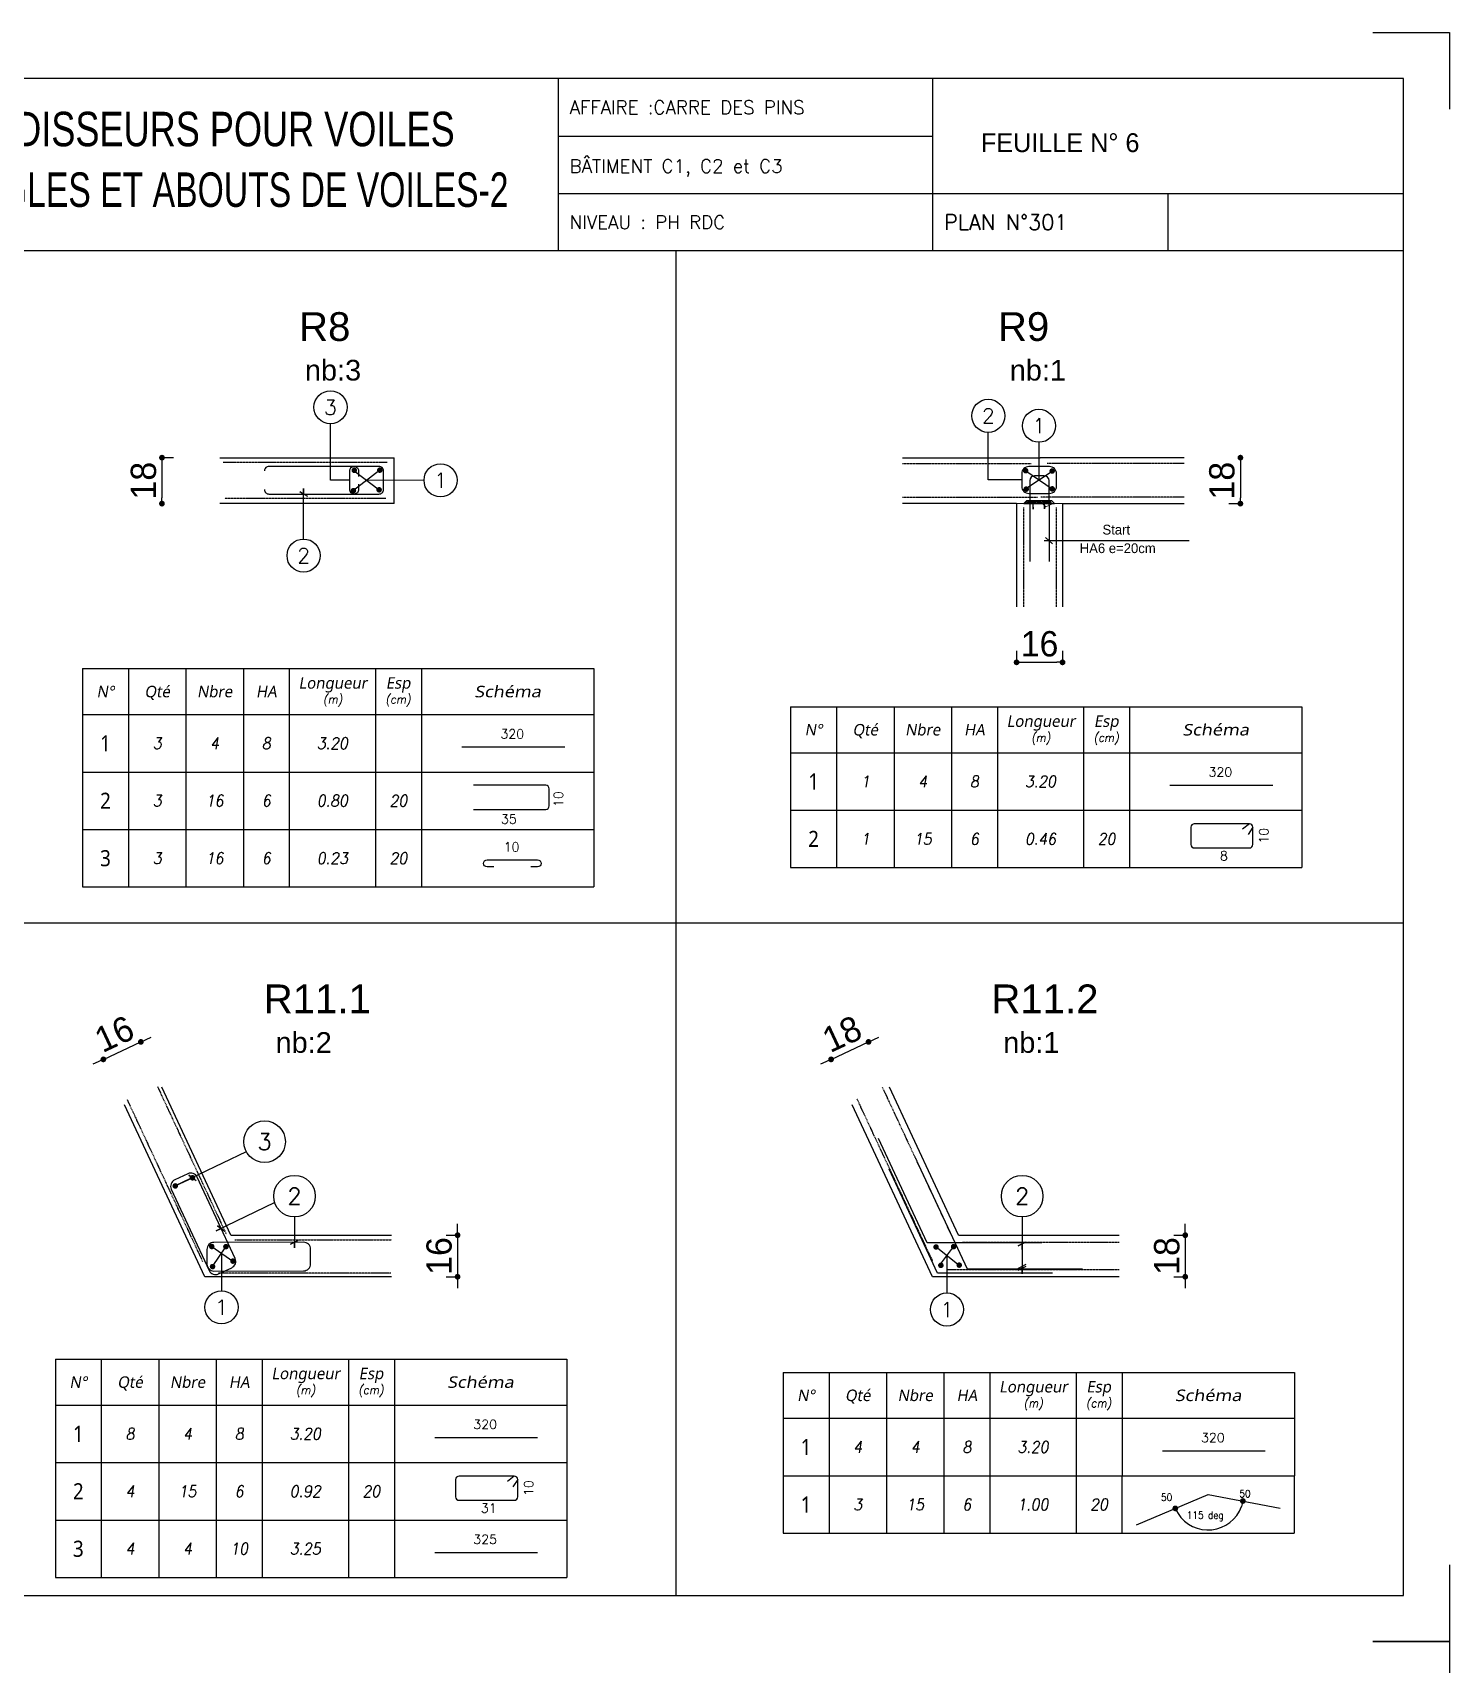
# Model space of a CAD drawing. Header units: metres. Extents: x -5618 to 118954, y -306 to 4637.
# Drawn here: x 1687 to 2303, y 2477 to 3187 of the extents above; entities that cross this region are included whole.
import ezdxf
from ezdxf.enums import TextEntityAlignment as Align

# ---------------------------------------------------------------- set-up
doc = ezdxf.new("R2010")
doc.units = ezdxf.units.M
doc.linetypes.add('STRICHPUNKT2_S11', pattern=[0.9, 0.7, -0.1, 0, -0.1])
for name, color, linetype in [('7', 7, 'Continuous'), ('COTATION', 1, 'Continuous'), ('GO-CARTOUCHE', 7, 'Continuous'), ('GO-COTATION', 1, 'Continuous'), ('GO-FER-HA', 140, 'Continuous'), ('GO-TEXTE', 9, 'Continuous'), ('GO-TEXTE-FER', 3, 'Continuous'), ('préfa v', 2, 'Continuous'), ('STR_COTATION', 1, 'Continuous'), ('STR_VOI-POT', 6, 'Continuous')]:
    doc.layers.add(name, color=color, linetype=linetype)
doc.layers.add('STR_AXES', color=4, linetype='STRICHPUNKT2_S11', lineweight=25)
doc.styles.add('ARIAL', font='ARIAL.TTF')
doc.styles.add('Lucida', font='LSANSI.TTF')
doc.styles.add('schéma', font='simplex.shx')
doc.styles.add('Tableau', font='romans.shx', dxfattribs={"width": 0.9, "oblique": 10})
doc.styles.add('Tableau2', font='trebuc.TTF', dxfattribs={"width": 0.9, "oblique": 10})
doc.styles.add('TEXTE', font='romans.shx')
doc.styles.add('TEXTEBA', font='ARIAL.TTF')
doc.dimstyles.new('COUPE-20', dxfattribs={"dimscale": 0.5, "dimtxt": 22, "dimasz": 5, "dimexe": 0.05, "dimexo": 0, "dimgap": 5, "dimtad": 1, "dimdec": 0, "dimdsep": 46, "dimtxsty": 'Standard', "dimblk1": 'DOT', "dimblk2": 'DOT', "dimsah": 1, "dimcen": 0, "dimdle": 150, "dimclrd": 1, "dimclre": 1, "dimclrt": 7, "dimadec": 0, "dimazin": 0, "dimtfac": 1, "dimtdec": 0, "dimtix": 1, "dimtmove": 2, "dimatfit": 3, "dimldrblk": 'DOT', "dimfxl": 0, "dimtvp": 1, "dimtolj": 1, "dimtzin": 0, "dimarcsym": 0})

# ---------------------------------------------------------------- blocks, each defined once
blk = doc.blocks.new('_DOT')
at = {"color": 0, "linetype": 'ByBlock'}
blk.add_line((-0.5, 0), (-1, 0), dxfattribs=at)
at = {"color": 0, "linetype": 'ByBlock', "const_width": 0.5}
blk.add_lwpolyline([(-0.25, 0, 1), (0.25, 0, 1)], format="xyb", close=True, dxfattribs=at)
blk = doc.blocks.new('*D1433')
at = {"layer": 'COTATION', "color": 1, "lineweight": -2}
for p, q in [((1748.21, 3002.36), (1743.18, 3002.36)), ((1743.21, 2999.86), (1743.21, 2984.86)), ((1744.01, 2982.36), (1743.18, 2982.36))]:
    blk.add_line(p, q, dxfattribs=at)
at = {"layer": 'DEFPOINTS', "color": 0, "lineweight": -3}
for p in [(1768.46, 3002.36), (1743.21, 2982.36), (1768.46, 2982.36, -152.09)]:
    blk.add_point(p, dxfattribs=at)
at = {"layer": 'COTATION', "color": 1, "lineweight": -2, "xscale": 2.5, "yscale": 2.5, "zscale": 2.5}
for p, rotation in [((1743.21, 3002.36), 90), ((1743.21, 2982.36), 270)]:
    blk.add_blockref('_DOT', p, dxfattribs=dict(at, rotation=rotation))
at = {"layer": 'COTATION', "color": 7, "insert": (1735.21, 2992.36), "char_height": 11, "attachment_point": 5, "rotation": 90}
blk.add_mtext('\\A1;18', dxfattribs=at)
blk = doc.blocks.new('U')
at = {"layer": 'GO-TEXTE-FER'}
for p, q in [((0, 0), (0, -1)), ((0, 0), (8.9, 0)), ((0.8, 0), (0.8, -1)), ((1.8, 0), (1.8, -1)), ((2.8, 0), (2.8, -1)), ((3.6, 0), (3.6, -1)), ((5.1, 0), (5.1, -1)), ((5.9, 0), (5.9, -1)), ((8.9, 0), (8.9, -1)), ((0, -1), (8.9, -1))]:
    blk.add_line(p, q, dxfattribs=at)
at = {"layer": 'GO-TEXTE-FER', "color": 1}
blk.add_lwpolyline([(6.803, -0.65), (8.063, -0.65, 0.414214), (8.123, -0.59), (8.123, -0.29, 0.414214), (8.063, -0.23), (6.803, -0.23)], format="xyb", dxfattribs=at)
at = {"layer": 'GO-TEXTE-FER', "color": 1, "style": 'Tableau'}
blk.add_attdef('Largeur', text='', height=0.16, rotation=90, dxfattribs=at).set_placement((8.284, -0.472), align=Align.MIDDLE_CENTER)
at = {"layer": 'GO-TEXTE-FER', "style": 'Tableau2', "width": 0.9}
blk.add_attdef('NUMERO', text='', height=0.28, dxfattribs=at).set_placement((0.4, -0.5), align=Align.MIDDLE_CENTER)
at = {"layer": 'GO-TEXTE-FER', "style": 'Tableau', "oblique": 10, "width": 0.9}
for tag, p in [('QUANTITE', (1.3, -0.5)), ('NOMBRE', (2.3, -0.5)), ('NUANCE', (3.2, -0.5)), ('LONGUEUR', (4.35, -0.5)), ('ESPACEMENTS', (5.5, -0.5))]:
    blk.add_attdef(tag, text='', height=0.2, dxfattribs=at).set_placement(p, align=Align.MIDDLE_CENTER)
at = {"layer": 'GO-TEXTE-FER', "color": 1, "style": 'Tableau'}
blk.add_attdef('Longueur', text='', height=0.16, dxfattribs=at).set_placement((7.422, -0.819), align=Align.MIDDLE_CENTER)
blk = doc.blocks.new('Désignation')
at = {"layer": 'GO-TEXTE-FER'}
for p, q in [((0, 0.8), (8.9, 0.8)), ((0, 0.8), (0, 0)), ((0.8, 0.8), (0.8, 0)), ((1.8, 0.8), (1.8, 0)), ((2.8, 0.8), (2.8, 0)), ((3.6, 0.8), (3.6, 0)), ((5.1, 0.8), (5.1, 0)), ((5.9, 0.8), (5.9, 0)), ((8.9, 0.8), (8.9, 0)), ((0, 0), (8.9, 0))]:
    blk.add_line(p, q, dxfattribs=at)
at = {"layer": 'GO-TEXTE-FER', "style": 'Tableau2', "oblique": 10}
for s, p in [('Longueur', (4.356, 0.55)), ('Esp', (5.494, 0.55)), ('N°', (0.4, 0.4)), ('Qté', (1.3, 0.4)), ('Nbre', (2.3, 0.4)), ('HA', (3.2, 0.4))]:
    blk.add_text(s, height=0.2, dxfattribs=at).set_placement(p, align=Align.MIDDLE_CENTER)
at = {"layer": 'GO-TEXTE-FER', "color": 7, "style": 'Tableau', "oblique": 10, "width": 0.9}
for s, p in [('(m)', (4.356, 0.265)), ('(cm)', (5.494, 0.265))]:
    blk.add_text(s, height=0.15, dxfattribs=at).set_placement(p, align=Align.MIDDLE_CENTER)
at = {"layer": 'GO-TEXTE-FER', "style": 'Tableau2', "oblique": 10, "width": 1.2}
blk.add_text('Schéma', height=0.2, dxfattribs=at).set_placement((7.4, 0.4), align=Align.MIDDLE_CENTER)
blk = doc.blocks.new('Epingle')
at = {"layer": 'GO-TEXTE-FER'}
for p, q in [((0, 0), (0, -1)), ((0, 0), (8.9, 0)), ((0.8, 0), (0.8, -1)), ((1.8, 0), (1.8, -1)), ((2.8, 0), (2.8, -1)), ((3.6, 0), (3.6, -1)), ((5.1, 0), (5.1, -1)), ((5.9, 0), (5.9, -1)), ((8.9, 0), (8.9, -1)), ((0, -1), (8.9, -1))]:
    blk.add_line(p, q, dxfattribs=at)
at = {"layer": 'GO-TEXTE-FER', "color": 1}
blk.add_lwpolyline([(7.162, -0.65), (7.042, -0.65, -1), (7.042, -0.53), (7.922, -0.53, -1), (7.922, -0.65), (7.802, -0.65)], format="xyb", dxfattribs=at)
at = {"layer": 'GO-TEXTE-FER', "color": 1, "style": 'Tableau'}
blk.add_attdef('Longueur', text='', height=0.16, dxfattribs=at).set_placement((7.469, -0.303), align=Align.MIDDLE_CENTER)
at = {"layer": 'GO-TEXTE-FER', "style": 'Tableau2', "width": 0.9}
blk.add_attdef('NUMERO', text='', height=0.28, dxfattribs=at).set_placement((0.4, -0.5), align=Align.MIDDLE_CENTER)
at = {"layer": 'GO-TEXTE-FER', "style": 'Tableau', "oblique": 10, "width": 0.9}
for tag, p in [('QUANTITE', (1.3, -0.5)), ('NOMBRE', (2.3, -0.5)), ('NUANCE', (3.2, -0.5)), ('LONGUEUR', (4.35, -0.5)), ('ESPACEMENTS', (5.5, -0.5))]:
    blk.add_attdef(tag, text='', height=0.2, dxfattribs=at).set_placement(p, align=Align.MIDDLE_CENTER)
blk = doc.blocks.new('Barre libre')
at = {"layer": 'GO-TEXTE-FER'}
for p, q in [((0, 0), (0, -1)), ((0, 0), (8.9, 0)), ((0.8, 0), (0.8, -1)), ((1.8, 0), (1.8, -1)), ((2.8, 0), (2.8, -1)), ((3.6, 0), (3.6, -1)), ((5.1, 0), (5.1, -1)), ((5.9, 0), (5.9, -1)), ((8.9, 0), (8.9, -1)), ((0, -1), (8.9, -1))]:
    blk.add_line(p, q, dxfattribs=at)
at = {"layer": 'GO-TEXTE-FER', "color": 1}
blk.add_line((6.603, -0.563), (8.394, -0.563), dxfattribs=at)
at = {"layer": 'GO-TEXTE-FER', "color": 1, "style": 'Tableau'}
blk.add_attdef('Longueur', text='', height=0.16, dxfattribs=at).set_placement((7.481, -0.336), align=Align.MIDDLE_CENTER)
at = {"layer": 'GO-TEXTE-FER', "style": 'Tableau2', "width": 0.9}
blk.add_attdef('NUMERO', text='', height=0.28, dxfattribs=at).set_placement((0.4, -0.5), align=Align.MIDDLE_CENTER)
at = {"layer": 'GO-TEXTE-FER', "style": 'Tableau', "oblique": 10, "width": 0.9}
for tag, p in [('QUANTITE', (1.3, -0.5)), ('NOMBRE', (2.3, -0.5)), ('NUANCE', (3.2, -0.5)), ('LONGUEUR', (4.35, -0.5)), ('ESPACEMENTS', (5.5, -0.5))]:
    blk.add_attdef(tag, text='', height=0.2, dxfattribs=at).set_placement(p, align=Align.MIDDLE_CENTER)
blk = doc.blocks.new('*D1396')
at = {"layer": 'COTATION', "color": 1, "lineweight": -2}
for p, q in [((2115.09, 2918.32), (2115.09, 2913.29)), ((2135.09, 2918.32), (2135.09, 2913.29)), ((2117.59, 2913.32), (2132.59, 2913.32))]:
    blk.add_line(p, q, dxfattribs=at)
at = {"layer": 'DEFPOINTS', "color": 0, "lineweight": -3}
for p in [(2115.09, 2937.45), (2135.09, 2937.45), (2135.09, 2913.32)]:
    blk.add_point(p, dxfattribs=at)
at = {"layer": 'COTATION', "color": 1, "lineweight": -2, "xscale": 2.5, "yscale": 2.5, "zscale": 2.5, "rotation": 180}
blk.add_blockref('_DOT', (2115.09, 2913.32), dxfattribs=at)
at = {"layer": 'COTATION', "color": 1, "lineweight": -2, "xscale": 2.5, "yscale": 2.5, "zscale": 2.5}
blk.add_blockref('_DOT', (2135.09, 2913.32), dxfattribs=at)
at = {"layer": 'COTATION', "color": 7, "insert": (2125.09, 2921.32), "char_height": 11, "attachment_point": 5}
blk.add_mtext('\\A1;16', dxfattribs=at)
blk = doc.blocks.new('Cadre')
at = {"layer": 'GO-TEXTE-FER'}
for p, q in [((0, 0), (0, -1)), ((0, 0), (8.9, 0)), ((0.8, 0), (0.8, -1)), ((1.8, 0), (1.8, -1)), ((2.8, 0), (2.8, -1)), ((3.6, 0), (3.6, -1)), ((5.1, 0), (5.1, -1)), ((5.9, 0), (5.9, -1)), ((8.9, 0), (8.9, -1)), ((0, -1), (8.9, -1))]:
    blk.add_line(p, q, dxfattribs=at)
at = {"layer": 'GO-TEXTE-FER', "color": 1}
for p, q in [((7.987, -0.237), (7.868, -0.328)), ((8.047, -0.297), (7.965, -0.422))]:
    blk.add_line(p, q, dxfattribs=at)
blk.add_lwpolyline([(6.967, -0.297), (6.967, -0.597, 0.414214), (7.027, -0.657), (7.987, -0.657, 0.414214), (8.047, -0.597), (8.047, -0.297, 0.414214), (7.987, -0.237), (7.027, -0.237, 0.414214)], format="xyb", close=True, dxfattribs=at)
at = {"layer": 'GO-TEXTE-FER', "color": 1, "style": 'Tableau'}
blk.add_attdef('Largeur', text='', height=0.16, rotation=90, dxfattribs=at).set_placement((8.237, -0.445), align=Align.MIDDLE_CENTER)
at = {"layer": 'GO-TEXTE-FER', "style": 'Tableau2', "width": 0.9}
blk.add_attdef('NUMERO', text='', height=0.28, dxfattribs=at).set_placement((0.4, -0.5), align=Align.MIDDLE_CENTER)
at = {"layer": 'GO-TEXTE-FER', "style": 'Tableau', "oblique": 10, "width": 0.9}
for tag, p in [('QUANTITE', (1.3, -0.5)), ('NOMBRE', (2.3, -0.5)), ('NUANCE', (3.2, -0.5)), ('LONGUEUR', (4.35, -0.5)), ('ESPACEMENTS', (5.5, -0.5))]:
    blk.add_attdef(tag, text='', height=0.2, dxfattribs=at).set_placement(p, align=Align.MIDDLE_CENTER)
at = {"layer": 'GO-TEXTE-FER', "color": 1, "style": 'Tableau'}
blk.add_attdef('Longueur', text='', height=0.16, dxfattribs=at).set_placement((7.542, -0.794), align=Align.MIDDLE_CENTER)
blk = doc.blocks.new('*D1438')
at = {"layer": 'DEFPOINTS', "color": 0, "lineweight": -3}
for p in [(2187.96, 3002.36, -306.69), (2187.96, 2982.36), (2212.47, 2982.36)]:
    blk.add_point(p, dxfattribs=at)
at = {"layer": 'STR_VOI-POT', "color": 1, "lineweight": -2}
for p, q in [((2212.09, 3002.36), (2212.49, 3002.36)), ((2212.47, 2999.86), (2212.47, 2984.86)), ((2207.47, 2982.36), (2212.49, 2982.36))]:
    blk.add_line(p, q, dxfattribs=at)
at = {"layer": 'STR_VOI-POT', "color": 1, "lineweight": -2, "xscale": 2.5, "yscale": 2.5, "zscale": 2.5}
for p, rotation in [((2212.47, 3002.36), 90), ((2212.47, 2982.36), 270)]:
    blk.add_blockref('_DOT', p, dxfattribs=dict(at, rotation=rotation))
at = {"layer": 'STR_VOI-POT', "color": 7, "insert": (2204.47, 2992.36), "char_height": 11, "attachment_point": 5, "rotation": 90}
blk.add_mtext('\\A1;18', dxfattribs=at)
blk = doc.blocks.new('Spécial')
at = {"layer": 'GO-TEXTE-FER'}
for p, q in [((0, 0), (0, -1)), ((0, 0), (8.9, 0)), ((0.8, 0), (0.8, -1)), ((1.8, 0), (1.8, -1)), ((2.8, 0), (2.8, -1)), ((3.6, 0), (3.6, -1)), ((5.1, 0), (5.1, -1)), ((5.9, 0), (5.9, -1)), ((8.9, 0), (8.9, -1)), ((0, -1), (8.9, -1))]:
    blk.add_line(p, q, dxfattribs=at)
at = {"layer": 'GO-TEXTE-FER', "style": 'Tableau2', "width": 0.9}
blk.add_attdef('NUMERO', text='', height=0.28, dxfattribs=at).set_placement((0.4, -0.5), align=Align.MIDDLE_CENTER)
at = {"layer": 'GO-TEXTE-FER', "style": 'Tableau', "oblique": 10, "width": 0.9}
for tag, p in [('QUANTITE', (1.3, -0.5)), ('NOMBRE', (2.3, -0.5)), ('NUANCE', (3.2, -0.5)), ('LONGUEUR', (4.35, -0.5)), ('ESPACEMENTS', (5.5, -0.5))]:
    blk.add_attdef(tag, text='', height=0.2, dxfattribs=at).set_placement(p, align=Align.MIDDLE_CENTER)
blk = doc.blocks.new('*D1442')
at = {"layer": 'COTATION', "color": 1, "lineweight": -2}
for p, q in [((2183.47, 2664.09), (2188.5, 2664.09)), ((2188.47, 2666.59), (2188.47, 2669.09)), ((2188.47, 2664.09), (2188.47, 2645.99)), ((2183.47, 2645.99), (2188.5, 2645.99)), ((2188.47, 2643.49), (2188.47, 2640.99))]:
    blk.add_line(p, q, dxfattribs=at)
at = {"layer": 'DEFPOINTS', "color": 0, "lineweight": -3}
for p in [(2159.66, 2664.09), (2159.66, 2645.99), (2188.47, 2645.99)]:
    blk.add_point(p, dxfattribs=at)
at = {"layer": 'COTATION', "color": 1, "lineweight": -2, "xscale": 2.5, "yscale": 2.5, "zscale": 2.5}
for p, rotation in [((2188.47, 2664.09), 270), ((2188.47, 2645.99), 90)]:
    blk.add_blockref('_DOT', p, dxfattribs=dict(at, rotation=rotation))
at = {"layer": 'COTATION', "color": 7, "insert": (2180.47, 2655.04), "char_height": 11, "attachment_point": 5, "rotation": 90}
blk.add_mtext('\\A1;18', dxfattribs=at)
blk = doc.blocks.new('*D1398')
at = {"layer": 'DEFPOINTS', "color": 0, "lineweight": -3, "ltscale": 4.5}
for p in [(2050.66, 2748.18), (2059.85, 2728.48), (2043.54, 2720.87)]:
    blk.add_point(p, dxfattribs=at)
at = {"layer": 'STR_COTATION', "color": 1, "lineweight": -2, "ltscale": 4.5}
for p, q in [((2034.35, 2740.58), (2050.66, 2748.18)), ((2050.68, 2748.14), (2050.65, 2748.21)), ((2052.93, 2749.24), (2055.19, 2750.3)), ((2034.37, 2740.53), (2034.34, 2740.6)), ((2032.08, 2739.52), (2029.82, 2738.46))]:
    blk.add_line(p, q, dxfattribs=at)
at = {"layer": 'STR_COTATION', "color": 1, "lineweight": -2, "ltscale": 4.5, "xscale": 2.5, "yscale": 2.5, "zscale": 2.5}
for p, rotation in [((2050.66, 2748.18), 205.0005274152623), ((2034.35, 2740.58), 25.00052741526234)]:
    blk.add_blockref('_DOT', p, dxfattribs=dict(at, rotation=rotation))
at = {"layer": 'STR_COTATION', "color": 7, "lineweight": -3, "ltscale": 4.5, "insert": (2039.12, 2751.63), "char_height": 11, "attachment_point": 5, "rotation": 25.00053}
blk.add_mtext('\\A1;18', dxfattribs=at)
blk = doc.blocks.new('*D1443')
at = {"layer": 'COTATION', "color": 1, "lineweight": -2}
for p, q in [((1866.84, 2664.09), (1871.86, 2664.09)), ((1871.84, 2666.59), (1871.84, 2669.09)), ((1871.84, 2664.09), (1871.84, 2645.99)), ((1866.84, 2645.99), (1871.86, 2645.99)), ((1871.84, 2643.49), (1871.84, 2640.99))]:
    blk.add_line(p, q, dxfattribs=at)
at = {"layer": 'DEFPOINTS', "color": 0, "lineweight": -3}
for p in [(1843.02, 2664.09), (1843.02, 2645.99), (1871.84, 2645.99)]:
    blk.add_point(p, dxfattribs=at)
at = {"layer": 'COTATION', "color": 1, "lineweight": -2, "xscale": 2.5, "yscale": 2.5, "zscale": 2.5}
for p, rotation in [((1871.84, 2664.09), 270), ((1871.84, 2645.99), 90)]:
    blk.add_blockref('_DOT', p, dxfattribs=dict(at, rotation=rotation))
at = {"layer": 'COTATION', "color": 7, "insert": (1863.84, 2655.04), "char_height": 11, "attachment_point": 5, "rotation": 90}
blk.add_mtext('\\A1;16', dxfattribs=at)
blk = doc.blocks.new('*D1399')
at = {"layer": 'DEFPOINTS', "color": 0, "lineweight": -3, "ltscale": 4.5}
for p in [(1734.03, 2748.18), (1743.22, 2728.48), (1726.9, 2720.87)]:
    blk.add_point(p, dxfattribs=at)
at = {"layer": 'STR_COTATION', "color": 1, "lineweight": -2, "ltscale": 4.5}
for p, q in [((1717.71, 2740.58), (1734.03, 2748.18)), ((1734.05, 2748.14), (1734.02, 2748.21)), ((1736.29, 2749.24), (1738.56, 2750.3)), ((1717.73, 2740.53), (1717.7, 2740.6)), ((1715.45, 2739.52), (1713.18, 2738.46))]:
    blk.add_line(p, q, dxfattribs=at)
at = {"layer": 'STR_COTATION', "color": 1, "lineweight": -2, "ltscale": 4.5, "xscale": 2.5, "yscale": 2.5, "zscale": 2.5}
for p, rotation in [((1734.03, 2748.18), 205.0005274152623), ((1717.71, 2740.58), 25.00052741526234)]:
    blk.add_blockref('_DOT', p, dxfattribs=dict(at, rotation=rotation))
at = {"layer": 'STR_COTATION', "color": 7, "lineweight": -3, "ltscale": 4.5, "insert": (1722.49, 2751.63), "char_height": 11, "attachment_point": 5, "rotation": 25.00053}
blk.add_mtext('\\A1;16', dxfattribs=at)

msp = doc.modelspace()

# ---------------------------------------------------------------- hatches: boundary and pattern name
at = {"layer": 'GO-FER-HA'}
h = msp.add_hatch(dxfattribs=at)
h.set_pattern_fill('ANSI31', color=9, scale=4.218928, angle=-540, style=0)
h.set_pattern_definition([(45, (-36066.0624, -271956.1415), (-0.3729040775, 0.3729040775), [])])
h.paths.add_polyline_path([(2130.83, 2982.36), (2129.43, 2983.77), (2128.3, 2983.77), (2128.3, 2982.36)])
h.paths.add_polyline_path([(2128.3, 2982.36), (2128.3, 2983.77), (2126.11, 2983.77), (2126.25, 2982.36)])
h.paths.add_polyline_path([(2125.88, 2982.36), (2126.1, 2983.77), (2119.32, 2983.77), (2119.46, 2982.36)])
h.paths.add_polyline_path([(2119.26, 2983.45), (2118.18, 2982.36), (2119.17, 2982.36)])

# ---------------------------------------------------------------- linework, layer by layer
for p, q in [((1915.59, 3167.28), (1915.59, 3092.34)), ((2078.56, 3167.31), (2078.56, 3092.34)), ((1915.59, 3142.28), (2078.56, 3142.28)), ((1915.59, 3117.29), (2078.56, 3117.29)), ((2078.56, 3117.31), (2283.41, 3117.31)), ((2180.89, 3117.31), (2180.89, 3092.34))]:
    msp.add_line(p, q)
for points in [[(2270.08, 3187.28), (2303.41, 3187.28), (2303.41, 3153.95)], [(2283.41, 3092.34), (1333.5, 3092.34)], [(1966.77, 3092.34), (1966.77, 2507.35)], [(2283.41, 2799.84), (1333.5, 2799.84)], [(2303.41, 2520.68), (2303.41, 2487.35), (2270.08, 2487.35)], [(2270.08, 2487.35), (2303.41, 2487.35), (2303.41, 2454.02)]]:
    msp.add_lwpolyline(points)
msp.add_lwpolyline([(1333.5, 3167.28), (1333.5, 2507.35), (2283.41, 2507.35), (2283.41, 3167.28)], close=True)
at = {"lineweight": 18}
msp.add_lwpolyline([(2115.09, 2982.36), (2122.04, 2982.36), (2125.06, 2983.79), (2127.81, 2981.01), (2130.97, 2982.36), (2138.28, 2982.36)], dxfattribs=at)
at = {"layer": '7', "color": 7, "elevation": -306.69}
for points in [[(1826.85, 2998.58), (1826.85, 2998.58)], [(1826.85, 2986.55), (1826.85, 2986.55)]]:
    msp.add_lwpolyline(points, dxfattribs=at)
at = {"layer": 'GO-CARTOUCHE', "color": 2, "ltscale": 3}
for p, q in [((2127.7, 2967.67), (2130.73, 2964.93)), ((2127.02, 2966.3), (2190.2, 2966.3))]:
    msp.add_line(p, q, dxfattribs=at)
at = {"layer": 'GO-COTATION'}
for p, q in [((2167.27, 2538.02), (2198.38, 2551.3)), ((2198.38, 2551.3), (2229.78, 2545.37))]:
    msp.add_line(p, q, dxfattribs=at)
at = {"layer": 'GO-FER-HA'}
for p, q in [((2102.77, 2992.65, -16.83), (2102.77, 3013.37, -16.83)), ((2124.82, 3009.04), (2124.82, 2992.74)), ((1837.99, 2996.92, -306.69), (1826.52, 2988.02, -306.69)), ((1826.85, 2996.63, -306.69), (1837.71, 2988.39, -306.69)), ((2118.68, 2988.68), (2130.56, 2996.54)), ((2119.04, 2996.68), (2130.61, 2988.79)), ((2117.35, 2992.65, -16.83), (2102.77, 2992.65, -16.83)), ((1764.88, 2659.15), (1774.09, 2652.8)), ((1765.23, 2650.42), (1771.04, 2659.08)), ((1769.12, 2656.22), (1769.12, 2639.92)), ((2080.03, 2658.95), (2090.13, 2651.06)), ((2081.54, 2650.96), (2087.68, 2659.08)), ((2084.78, 2655.24), (2084.78, 2638.94))]:
    msp.add_line(p, q, dxfattribs=at)
at = {"layer": 'GO-FER-HA', "color": 1}
for p, q in [((2120.78, 2992.36), (2120.78, 2981.83)), ((2127.11, 2994.47), (2122.89, 2994.47)), ((2129.22, 2981.83), (2129.22, 2992.36)), ((2118.18, 2982.36), (2119.58, 2983.77)), ((2118.18, 2982.36), (2131.61, 2982.36)), ((2118.18, 2982.36), (2121.23, 2982.36)), ((2119.58, 2983.77), (2130.21, 2983.77)), ((2120.78, 2981.83), (2120.78, 2957.22)), ((2121.78, 2982.36), (2129.19, 2982.36)), ((2121.82, 2982.36), (2121.96, 2983.91)), ((2121.96, 2983.91), (2122.37, 2979.95)), ((2122.37, 2979.95), (2122.37, 2982.36)), ((2126.66, 2982.36), (2126.88, 2983.81)), ((2126.88, 2983.81), (2127.25, 2980.14)), ((2127.25, 2980.14), (2127.25, 2982.36)), ((2129.22, 2981.83), (2129.22, 2957.22)), ((2129.78, 2982.36), (2131.61, 2982.36)), ((2131.61, 2982.36), (2130.21, 2983.77))]:
    msp.add_line(p, q, dxfattribs=at)
at = {"layer": 'GO-FER-HA', "elevation": -306.69}
for points in [[(1824.89, 2992.57), (1816.54, 2992.57), (1816.54, 3017.09)], [(1804.83, 2966.97), (1804.83, 2988.95), (1804.83, 2986.55), (1803.14, 2987.45), (1806.53, 2985.65)], [(1857.24, 2992.5), (1832.26, 2992.47)]]:
    msp.add_lwpolyline(points, dxfattribs=at)
at = {"layer": 'GO-FER-HA', "color": 6, "linetype": 'Continuous', "const_width": 1.2, "elevation": -306.69}
for points in [[(1827.5, 2996.83, 1), (1826.3, 2996.83, 1)], [(1838.59, 2996.92, 1), (1837.39, 2996.92, 1)], [(1827.12, 2988.02, 1), (1825.92, 2988.02, 1)], [(1838.31, 2988.39, 1), (1837.11, 2988.39, 1)]]:
    msp.add_lwpolyline(points, format="xyb", close=True, dxfattribs=at)
at = {"layer": 'GO-FER-HA', "color": 6, "linetype": 'Continuous', "const_width": 1.2}
for points in [[(2119.64, 2996.68, 1), (2118.44, 2996.68, 1)], [(2131.16, 2996.54, 1), (2129.96, 2996.54, 1)], [(2119.88, 2988.68, 1), (2118.68, 2988.68, 1)], [(2131.21, 2988.79, 1), (2130.01, 2988.79, 1)], [(1749.59, 2685.52, 1), (1748.39, 2685.52, 1)], [(1757.09, 2689.05, 1), (1755.89, 2689.05, 1)], [(1765.48, 2659.15, 1), (1764.28, 2659.15, 1)], [(1771.64, 2659.08, 1), (1770.44, 2659.08, 1)], [(2080.63, 2658.95, 1), (2079.43, 2658.95, 1)], [(2088.28, 2659.08, 1), (2087.08, 2659.08, 1)], [(1765.83, 2650.42, 1), (1764.63, 2650.42, 1)], [(1774.69, 2652.8, 1), (1773.49, 2652.8, 1)], [(2082.74, 2650.96, 1), (2081.54, 2650.96, 1)], [(2090.73, 2651.06, 1), (2089.53, 2651.06, 1)]]:
    msp.add_lwpolyline(points, format="xyb", close=True, dxfattribs=at)
at = {"layer": 'GO-FER-HA'}
for points in [[(1779.78, 2700.33), (1748.99, 2685.52), (1756.49, 2689.05), (1754.93, 2690.16), (1758.06, 2687.94)], [(1792.27, 2678.27), (1766.84, 2665.91), (1768.98, 2666.99), (1767.42, 2668.1), (1770.54, 2665.88)], [(1800.88, 2672.01), (1800.88, 2658.61), (1800.88, 2661.01), (1799.19, 2660.12), (1802.58, 2661.91)], [(2117.52, 2672.01), (2117.52, 2657.89), (2117.52, 2660.29), (2115.82, 2659.39), (2119.22, 2661.18)], [(2117.52, 2662.25), (2117.52, 2648.13), (2117.52, 2650.53), (2115.82, 2649.64), (2119.22, 2651.43)], [(2117.52, 2661.42), (2117.52, 2647.3), (2117.52, 2649.7), (2115.82, 2648.8), (2119.22, 2650.59)]]:
    msp.add_lwpolyline(points, dxfattribs=at)
for centre, radius in [((1816.54, 3024.29, -306.69), 7.2), ((2102.77, 3020.57, -16.83), 7.2), ((2124.82, 3016.24), 7.2), ((1864.44, 2992.5, -306.69), 7.2), ((1804.83, 2959.77, -306.69), 7.2), ((1787.86, 2704.77), 9.06), ((1800.88, 2681.06, 94), 9.06), ((2117.52, 2681.06, 94), 9.06), ((1769.12, 2632.72), 7.2), ((2084.78, 2631.74), 7.2)]:
    msp.add_circle(centre, radius, dxfattribs=at)
at = {"layer": 'GO-FER-HA', "color": 1}
for centre, start, end in [((2122.89, 2992.36), 90, 180), ((2127.11, 2992.36), 360, 90)]:
    msp.add_arc(centre, 2.11, start, end, dxfattribs=at)
at = {"layer": 'préfa v', "color": 2, "ltscale": 3}
for p, q in [((1844.3, 2982.36), (1844.3, 3002.36)), ((1844.3, 2982.36), (1768.46, 2982.36)), ((2115.09, 2982.36), (2065.38, 2982.36)), ((2115.09, 2982.36), (2115.09, 2937.45)), ((2135.09, 2982.36), (2135.09, 2937.45)), ((2135.09, 2982.36), (2187.96, 2982.36)), ((1773.24, 2664.09), (1743.22, 2728.48)), ((2089.88, 2664.09), (2059.85, 2728.48)), ((1761.82, 2645.99), (1726.9, 2720.87)), ((2078.46, 2645.99), (2043.54, 2720.87)), ((1773.24, 2664.09), (1843.02, 2664.09)), ((2089.88, 2664.09), (2159.66, 2664.09)), ((1843.02, 2645.99), (1761.82, 2645.99)), ((2159.66, 2645.99), (2078.46, 2645.99))]:
    msp.add_line(p, q, dxfattribs=at)
at = {"layer": 'préfa v', "color": 2, "ltscale": 3, "elevation": -306.69}
for points in [[(1768.46, 3002.36), (1844.3, 3002.36)], [(2187.96, 3002.36), (2125.4, 3002.36)]]:
    msp.add_lwpolyline(points, dxfattribs=at)
at = {"layer": 'préfa v', "color": 2, "ltscale": 3}
msp.add_lwpolyline([(2065.38, 3002.36), (2125.4, 3002.36)], dxfattribs=at)
at = {"layer": 'STR_AXES', "ltscale": 0.5}
for p, q in [((1769.82, 3000.38, -153.35), (1841.3, 3000.38, -153.35)), ((2065.38, 2999.88, -153.35), (2121.4, 2999.88, -153.35)), ((2187.96, 2999.88, -460.04), (2128.4, 2999.88, -460.04)), ((1840.64, 2984.63, -765.48), (1770.57, 2984.63, -766.73)), ((2065.38, 2985.2, -152.21), (2124.15, 2985.2, -153.35)), ((2187.96, 2985.2, -458.79), (2125.66, 2985.2, -460.04)), ((1741.26, 2728.74), (1771.22, 2664.48)), ((2056.64, 2728.49), (2086.61, 2664.23)), ((1761.05, 2652.49), (1728.16, 2723.02)), ((2078.57, 2652.84), (2045.68, 2723.38)), ((1774.98, 2662.08), (1843.09, 2662.08)), ((2091.55, 2661.09), (2159.66, 2661.09)), ((2159.66, 2648.99), (2084.8, 2648.99)), ((1842.74, 2647.5), (1767.88, 2647.5))]:
    msp.add_line(p, q, dxfattribs=at)
for points in [[(2118.09, 2980.73), (2118.09, 2937.45)], [(2132.28, 2980.73), (2132.28, 2937.45)]]:
    msp.add_lwpolyline(points, dxfattribs=at)
at = {"layer": 'STR_COTATION', "color": 1, "lineweight": -3, "ltscale": 4.5}
msp.add_arc((2198.38, 2551.3), 15.46, 212.39553, 340.0202, dxfattribs=at)
at = {"layer": 'STR_VOI-POT', "elevation": -306.69}
for points in [[(1787.81, 2988.5, 0.414214), (1789.77, 2986.55), (1837.64, 2986.55, 0.414214), (1839.6, 2988.5), (1839.6, 2996.63, 0.414214), (1837.64, 2998.58), (1837.64, 2998.58), (1789.77, 2998.58, 0.414214), (1787.81, 2996.63)], [(1828.8, 2990.88), (1828.8, 2988.5, -0.414214), (1826.85, 2986.55, -0.414214), (1824.89, 2988.5), (1824.89, 2996.63, -0.414214), (1826.85, 2998.58, -0.414214), (1828.8, 2996.63), (1828.8, 2994.16)]]:
    msp.add_lwpolyline(points, format="xyb", dxfattribs=at)
msp.add_lwpolyline([(1839.6, 2996.63), (1839.6, 2996.63)], dxfattribs=at)
at = {"layer": 'STR_VOI-POT'}
for points in [[(2117.35, 2989.86, 0.414214), (2120.39, 2986.82), (2129.41, 2986.82, 0.414214), (2132.45, 2989.86), (2132.45, 2995.44, 0.414214), (2129.41, 2998.48), (2120.39, 2998.48, 0.414214), (2117.35, 2995.44)], [(1758.57, 2689.34, 0.414214), (1754.53, 2690.81), (1748.75, 2688.12, 0.414214), (1747.28, 2684.08), (1763.77, 2648.71, 0.414214), (1767.81, 2647.24), (1773.59, 2649.94, 0.414214), (1775.06, 2653.98)], [(1804.86, 2648.56, 0.414214), (1807.89, 2651.61), (1807.88, 2657.99, 0.414214), (1804.84, 2661.02), (1765.82, 2660.96, 0.414214), (1762.78, 2657.91), (1762.8, 2651.53, 0.414214), (1765.84, 2648.5)]]:
    msp.add_lwpolyline(points, format="xyb", close=True, dxfattribs=at)
for points in [[(2126.11, 2660.78), (2076.11, 2660.78), (2054.98, 2706.09)], [(2130.72, 2647.52), (2080.72, 2647.52), (2059.59, 2692.83)], [(2143.73, 2649.23), (2093.73, 2649.23), (2072.6, 2694.54)]]:
    msp.add_lwpolyline(points, dxfattribs=at)

# ---------------------------------------------------------------- block references
at = {"layer": 'GO-COTATION', "xscale": 25, "yscale": 25, "zscale": 25}
msp.add_blockref('Epingle', (1708.63, 2840.6), dxfattribs=at).add_auto_attribs({'NUMERO': '3', 'QUANTITE': '3', 'NOMBRE': '16', 'NUANCE': '6', 'Longueur': '10', 'LONGUEUR': '0.23', 'ESPACEMENTS': '20'})
at = {"layer": 'GO-FER-HA', "xscale": 25, "yscale": 25, "zscale": 25}
for p in [(1708.63, 2890.6), (2016.75, 2873.99), (1696.83, 2590.17), (2013.47, 2584.41)]:
    msp.add_blockref('Désignation', p, dxfattribs=at)
for p, values in [((2016.75, 2848.99), {'NUMERO': '2', 'QUANTITE': '1', 'NOMBRE': '15', 'NUANCE': '6', 'Longueur': '8', 'Largeur': '10', 'LONGUEUR': '0.46', 'ESPACEMENTS': '20'}), ((1696.83, 2565.17), {'NUMERO': '2', 'QUANTITE': '4', 'NOMBRE': '15', 'NUANCE': '6', 'Longueur': '31', 'Largeur': '10', 'LONGUEUR': '0.92', 'ESPACEMENTS': '20'})]:
    msp.add_blockref('Cadre', p, dxfattribs=at).add_auto_attribs(values)
at = {"layer": 'GO-TEXTE-FER'}
for name, p, xscale, yscale, zscale, values in [('Barre libre', (1708.63, 2890.6), 25, 25, 25, {'NUMERO': '1', 'QUANTITE': '3', 'NOMBRE': '4', 'NUANCE': '8', 'Longueur': '320', 'LONGUEUR': '3.20'}), ('Barre libre', (2016.75, 2873.99), 25, 25, 25, {'NUMERO': '1', 'QUANTITE': '1', 'NOMBRE': '4', 'NUANCE': '8', 'Longueur': '320', 'LONGUEUR': '3.20'}), ('U', (1708.63, 2865.6), 25, 25, 25, {'NUMERO': '2', 'QUANTITE': '3', 'NOMBRE': '16', 'NUANCE': '6', 'Longueur': '35', 'Largeur': '10', 'LONGUEUR': '0.80', 'ESPACEMENTS': '20'}), ('Barre libre', (1696.83, 2590.17), 25, 25, 25, {'NUMERO': '1', 'QUANTITE': '8', 'NOMBRE': '4', 'NUANCE': '8', 'Longueur': '320', 'LONGUEUR': '3.20'}), ('Barre libre', (2013.47, 2584.41), 25, 25, 25, {'NUMERO': '1', 'QUANTITE': '4', 'NOMBRE': '4', 'NUANCE': '8', 'Longueur': '320', 'LONGUEUR': '3.20'}), ('Spécial', (2013.47, 2559.41), 24.99585865563859, 24.99585865563859, 24.9958586556, {'NUMERO': '1', 'QUANTITE': '3', 'NOMBRE': '15', 'NUANCE': '6', 'LONGUEUR': '1.00', 'ESPACEMENTS': '20'}), ('Barre libre', (1696.83, 2540.17), 25, 25, 25, {'NUMERO': '3', 'QUANTITE': '4', 'NOMBRE': '4', 'NUANCE': '10', 'Longueur': '325', 'LONGUEUR': '3.25'})]:
    msp.add_blockref(name, p, dxfattribs=dict(at, xscale=xscale, yscale=yscale, zscale=zscale)).add_auto_attribs(values)
at = {"layer": 'STR_COTATION', "color": 1, "lineweight": -3, "ltscale": 4.5, "yscale": 2.5, "zscale": 2.5}
for p, xscale, rotation in [((2213.57, 2548.43), 2.499999999999637, 74.6570833002067), ((2184.16, 2545.23), 2.499999999999967, 117.7586428652083)]:
    msp.add_blockref('_DOT', p, dxfattribs=dict(at, xscale=xscale, rotation=rotation))

# ---------------------------------------------------------------- texts
at = {"style": 'ARIAL'}
for s, width, p in [('DETAILS RAIDISSEURS POUR VOILES ', 0.75, (1583.29, 3137.84)), ("DETAILS D'ANGLES ET ABOUTS DE VOILES-2", 0.7, (1574.15, 3111.46))]:
    msp.add_text(s, height=15, dxfattribs=dict(at, width=width)).set_placement(p)
at = {"style": 'schéma'}
for s, height, p in [('AFFAIRE :CARRE DES PINS', 5.8328, (1920.58, 3151.87)), ('BÂTIMENT C1, C2 et C3', 5.8328, (1920.58, 3126.31)), ('NIVEAU : PH RDC', 5.8328, (1920.58, 3101.87)), ('PLAN N°301', 6.666, (2083.55, 3101.45))]:
    msp.add_text(s, height=height, dxfattribs=at).set_placement(p)
at = {"linetype": 'ByBlock', "lineweight": -3, "ltscale": 4.5}
msp.add_text('FEUILLE N° 6', height=8.2, dxfattribs=at).set_placement((2099.56, 3135.31))
at = {"layer": 'GO-FER-HA', "style": 'TEXTE'}
for s, height, p in [('3', 6.5, (1816.54, 3024.29, -306.69)), ('2', 6.5, (2102.77, 3020.57, -16.83)), ('1', 6.5, (2124.82, 3016.24)), ('1', 6.5, (1864.44, 2992.5, -306.69)), ('2', 6.5, (1804.83, 2959.77, -306.69)), ('3', 7.2, (1787.86, 2704.77)), ('2', 7.2, (1800.88, 2681.06, 94)), ('2', 7.2, (2117.52, 2681.06, 94)), ('1', 6.5, (1769.12, 2632.72)), ('1', 6.5, (2084.78, 2631.74))]:
    msp.add_text(s, height=height, dxfattribs=at).set_placement(p, align=Align.MIDDLE_CENTER)
at = {"layer": 'GO-TEXTE', "style": 'TEXTEBA'}
for s, height, p in [('R8', 12.5, (1802.88, 3053.15)), ('R9', 12.5, (2106.98, 3053.15)), ('nb:3', 9, (1805.41, 3035.92)), ('nb:1', 9, (2112.11, 3035.92)), ('R11.1', 12.5, (1787.51, 2760.66)), ('R11.2', 12.5, (2104.14, 2760.66)), ('nb:2', 9, (1792.64, 2743.42)), ('nb:1', 9, (2109.27, 2743.42))]:
    msp.add_text(s, height=height, dxfattribs=at).set_placement(p)
at = {"layer": 'GO-TEXTE', "linetype": 'Continuous', "style": 'Lucida'}
for s, p in [('Start', (2152.46, 2968.92)), ('HA6 e=20cm', (2142.56, 2960.84))]:
    msp.add_text(s, height=4.256, rotation=359.9982, dxfattribs=at).set_placement(p)
at = {"layer": 'GO-TEXTE-FER', "color": 1, "style": 'TEXTE', "width": 0.9}
for s, p in [('50', (2177.95, 2548.49)), ('50', (2212.03, 2550.03)), ('115 deg', (2189.14, 2540.7))]:
    msp.add_text(s, height=3.15, dxfattribs=at).set_placement(p)

# ---------------------------------------------------------------- dimensions: what is measured, and where the dimension line sits
at = {"layer": 'COTATION'}
for base, p1, p2, text, picture, middle in [((1743.21, 2982.36, -306.69), (1768.46, 3002.36, -306.69), (1768.46, 2982.36, -458.78), '18', '*D1433', (1735.21, 2992.36, -306.69)), ((1871.84, 2645.99), (1843.02, 2664.09), (1843.02, 2645.99), '16', '*D1443', (1863.84, 2655.04))]:
    dim = msp.add_linear_dim(base=base, p1=p1, p2=p2, angle=90, text=text, dimstyle='COUPE-20', dxfattribs=at)
    dim.commit()
    dim.dimension.update_dxf_attribs({"geometry": picture, "text_midpoint": middle})
dim = msp.add_linear_dim(base=(2135.09, 2913.32), p1=(2115.09, 2937.45), p2=(2135.09, 2937.45), text='16', dimstyle='COUPE-20', dxfattribs=at)
dim.commit()
dim.dimension.update_dxf_attribs({"geometry": '*D1396', "text_midpoint": (2125.09, 2921.32)})
dim = msp.add_linear_dim(base=(2188.47, 2645.99), p1=(2159.66, 2664.09), p2=(2159.66, 2645.99), angle=90, dimstyle='COUPE-20', dxfattribs=at)
dim.commit()
dim.dimension.update_dxf_attribs({"geometry": '*D1442', "text_midpoint": (2180.47, 2655.04)})
at = {"layer": 'STR_COTATION', "lineweight": -3, "ltscale": 4.5}
dim = msp.add_aligned_dim(p1=(1726.9, 2720.87), p2=(1743.22, 2728.48), distance=21.75, text='16', dimstyle='COUPE-20', override={"dimfxl": 0.1}, dxfattribs=at)
dim.commit()
dim.dimension.update_dxf_attribs({"geometry": '*D1399', "text_midpoint": (1722.49, 2751.63)})
dim = msp.add_aligned_dim(p1=(2043.54, 2720.87), p2=(2059.85, 2728.48), distance=21.75, dimstyle='COUPE-20', override={"dimfxl": 0.1}, dxfattribs=at)
dim.commit()
dim.dimension.update_dxf_attribs({"geometry": '*D1398', "text_midpoint": (2039.12, 2751.63)})
at = {"layer": 'STR_VOI-POT'}
dim = msp.add_linear_dim(base=(2212.47, 2982.36), p1=(2187.96, 3002.36, -306.69), p2=(2187.96, 2982.36), angle=90, text='18', dimstyle='COUPE-20', dxfattribs=at)
dim.commit()
dim.dimension.update_dxf_attribs({"geometry": '*D1438', "text_midpoint": (2204.47, 2992.36)})

doc.saveas('drawing.dxf')
